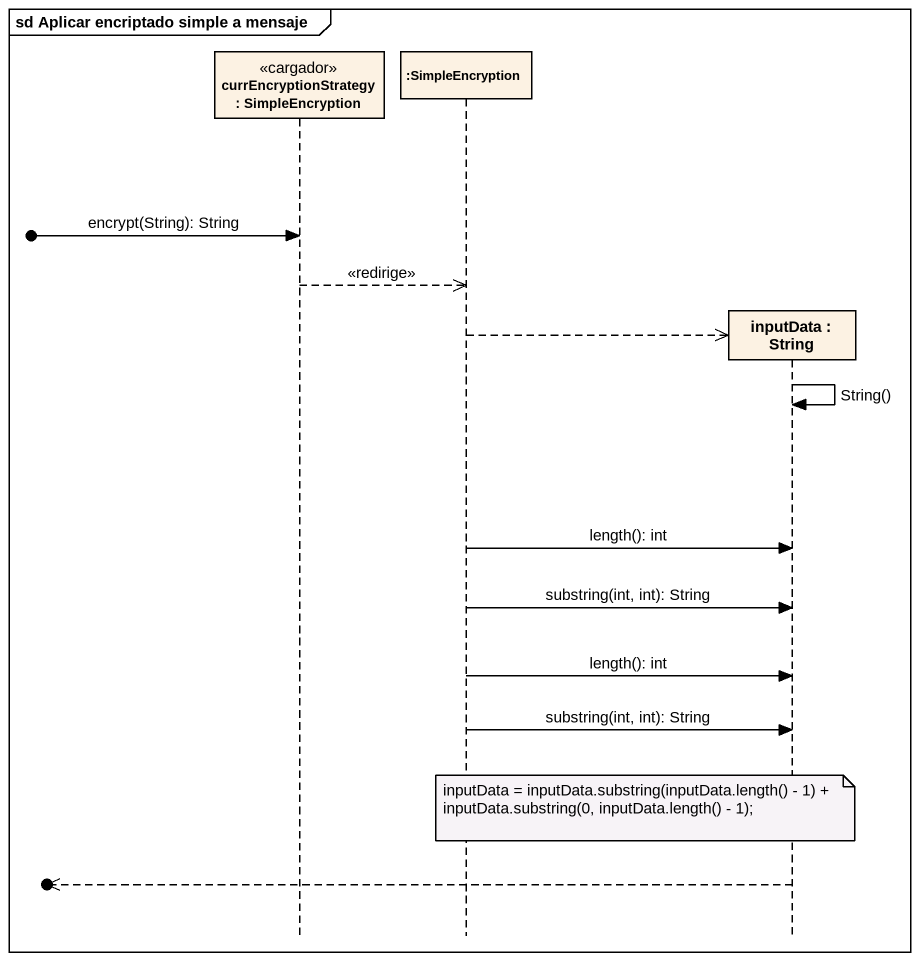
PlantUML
@startuml
mainframe sd Aplicar encriptado simple a mensaje
hide footbox
participant "currEncryptionStrategy : SimpleEncryption" as currEncryptionStrategy <<cargador>>
participant ":SimpleEncryption" as SimpleEncryption
participant "inputData : String" as inputData

[o-> currEncryptionStrategy : encrypt(String): String
currEncryptionStrategy -->> SimpleEncryption : <<redirige>>
SimpleEncryption -->> inputData **
inputData -> inputData : String()
SimpleEncryption -> inputData : length(): int
SimpleEncryption -> inputData : substring(int, int): String
SimpleEncryption -> inputData : length(): int
SimpleEncryption -> inputData : substring(int, int): String
note over inputData : inputData = inputData.substring(inputData.length() - 1) + inputData.substring(0, inputData.length() - 1);
[o<<-- inputData
@enduml
